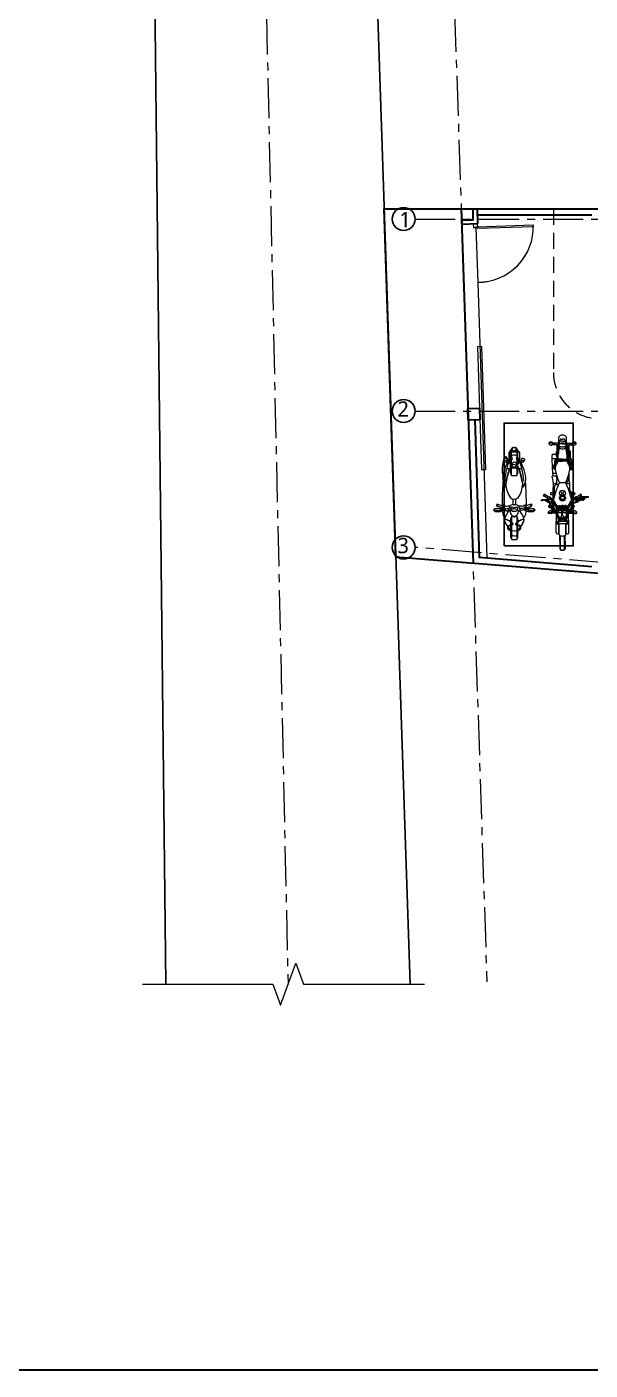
# Model space of a CAD drawing. Header units: inches. Extents: x 17146 to 31738, y -8920 to -2452.
# Drawn here: x 20609 to 21049, y -7335 to -6285 of the extents above; entities that cross this region are included whole.
import ezdxf

# ---------------------------------------------------------------- set-up
doc = ezdxf.new("R2010")
doc.units = ezdxf.units.IN
doc.header["$LTSCALE"] = 25
doc.header["$MEASUREMENT"] = 0
doc.linetypes.add('CENTER', pattern=[2, 1.25, -0.25, 0.25, -0.25])
doc.linetypes.add('DASHED', pattern=[0.75, 0.5, -0.25])
doc.layers.get('Defpoints').update_dxf_attribs({"color": 251})
for name, color, linetype, lineweight in [('Center line', 252, 'CENTER', 20), ('Column', 130, 'Continuous', 35), ('Door-window', 40, 'Continuous', 15), ('Furniture', 125, 'Continuous', 20), ('Hatch', 253, 'Continuous', 13), ('sill', 30, 'Continuous', 20), ('Wall-Section', 6, 'Continuous', 35)]:
    doc.layers.add(name, color=color, linetype=linetype, lineweight=lineweight)
doc.layers.add('Text-external', color=7, linetype='Continuous')
doc.styles.add('caption 1in-8ft', font='trebuc.ttf', dxfattribs={"height": 12})

# ---------------------------------------------------------------- blocks, each defined once
blk = doc.blocks.new('scoty')
at = {"color": 0}
for p, q in [((25, 10.3), (26.2, 14)), ((27.6, 13.7), (26.3, 9.6)), ((2, 3.3), (0, 2.4)), ((0, 2.4), (3.6, 2.4)), ((0, 2.4), (0, 0)), ((0, 0), (0, -1.5)), ((4.9, 3.3), (2, 3.3)), ((3.9, 2.4), (18.3, 2.4)), ((16.3, 3.3), (5.6, 3.3)), ((8.7, 5.6), (10.1, 5.6)), ((18.3, 2.4), (16.3, 3.3)), ((18.3, 2.4), (18.3, -1.5)), ((24.5, 4.5), (21.8, 5.1)), ((22.1, 5), (22.5, 7.9)), ((22.5, 7.9), (24.1, 7.9)), ((24.5, 9.9), (23.6, 9.9)), ((52.1, 3.6), (50.1, 2.7)), ((50.1, 2.7), (69.7, 2.7)), ((50.1, 2.7), (50.1, 0)), ((50.1, 0), (50.1, -1.5)), ((67.7, 3.6), (52.1, 3.6)), ((55.9, -2.3), (55.9, 3.1)), ((68.1, 4.6), (62.4, 4.6)), ((69.7, 2.7), (67.7, 3.6)), ((68.5, 4.2), (68.5, -3.4)), ((68.5, 4), (71.8, 1.9)), ((69.7, 2.7), (69.7, -1.5)), ((0, -1.5), (2, -2.3)), ((3.5, -1.5), (0, -1.5)), ((2, -2.3), (4.7, -2.3)), ((18.3, -1.5), (3.8, -1.5)), ((5.1, -2.3), (16.3, -2.3)), ((8.7, -4.6), (10.1, -4.6)), ((16.3, -2.3), (18.3, -1.5)), ((24.5, -3.6), (21.8, -4.1)), ((24.4, -8.9), (23.6, -8.9)), ((25, -9.3), (26.2, -13)), ((27.6, -12.7), (26.4, -8.8)), ((50.1, -1.5), (52.1, -2.3)), ((69.7, -1.5), (50.1, -1.5)), ((52.1, -2.3), (67.7, -2.3)), ((68.1, -3.6), (62.4, -3.6)), ((67.7, -2.3), (69.7, -1.5)), ((68.5, -3), (71.8, -0.9))]:
    blk.add_line(p, q, dxfattribs=at)
for centre, radius in [((23.5, 6.3), 1.15), ((24.6, 2.1), 1.1), ((24.6, -1), 1.1), ((24.6, -1), 1.04), ((24.6, 2.1), 0.924), ((57.7, 0.7), 1.27)]:
    blk.add_circle(centre, radius, dxfattribs=at)
for centre, radius, start, end in [((31.2, 13.5), 9.41, 171.249, 216.047), ((24, 14.7), 2.07, 107.8335, 175.6324), ((29.5, 14), 7.03, 158.8651, 211.3589), ((22.9, 11.2), 1.1, 262.7263, 354.5091), ((30.8, 14.2), 7.86, 160.9801, 201.4553), ((17.9, 13.1), 6.55, 345.0707, 33.577), ((23.8, 11.5), 0.399, 201.4553, 345.0707), ((25.6, 9.8), 1.14, 111.1989, 34.221), ((24.4, 9.4), 2.5, 305.3616, 27.4554), ((26.9, 13.6), 0.722, 3.4263, 155.4523), ((26.9, 14), 0.714, 180.3627, 338.5159), ((6.8, 0.4), 3.84, 138.1825, 213.8089), ((6.9, -3), 6.62, 82.37, 116.5546), ((13.1, -0.1), 6.37, 115.4282, 174.7569), ((13.1, 1), 6.37, 185.2431, 244.5718), ((7.1, 0.5), 0.399, 174.7569, 185.2431), ((8.7, 4.6), 0.988, 86.6493, 230.6142), ((16.6, -0.7), 8.91, 97.1186, 134.326), ((-64.2, -22.8), 79.7, 17.8076, 20.8767), ((11, 5.6), 0.399, 132.1034, 200.7141), ((-63.9, -22.8), 79.7, 18.0585, 20.7141), ((16.7, -0.7), 8.91, 96.9885, 132.1034), ((12.1, 1.8), 0.399, 197.8076, 312.5518), ((12.2, 2.1), 0.399, 198.0585, 314.4854), ((3.7, 10.9), 12.8, 312.5518, 345.211), ((3.5, 10.9), 12.8, 314.4854, 346.5575), ((12.8, -5.2), 13.7, 55.7911, 78.5291), ((15.7, 7.7), 0.399, 345.211, 96.9885), ((18.2, 8), 0.678, 121.7968, 225.6597), ((24.5, -5.3), 15.4, 97.6118, 115.8072), ((22.2, -0.8), 4.58, 87.4836, 162.6714), ((18.2, 0.5), 0.399, 162.6714, 197.3286), ((22.2, 1.7), 4.58, 197.3286, 272.5164), ((19.3, 3.1), 3.2, 13.7539, 70.0431), ((25.7, 0.5), 3.58, 140.1157, 218.081), ((22.4, 3.2), 0.666, 326.8206, 89.341), ((34.5, 11.9), 11.1, 187.9774, 200.987), ((24.6, 4.9), 0.399, 258.8259, 268.1063), ((24.5, 1.9), 2.6, 24.5908, 88.1063), ((25.9, 10.4), 0.863, 183.9533, 299.7039), ((17.6, 5), 8.53, 352.91, 15.5805), ((26, -258.7), 268.7, 85.9032, 89.832), ((16.8, 0.5), 10.4, 345.9193, 14.0669), ((30, 40.3), 38.9, 265.7656, 272.6747), ((37.3, 0.5), 5.56, 146.6869, 213.5011), ((44.4, -14.2), 21.3, 91.5863, 123.5656), ((48, -3.2), 12.7, 88.4912, 123.5263), ((43.1, 16), 8.8, 256.3855, 274.7303), ((26.2, -91.8), 100.6, 73.6347, 79.9361), ((5.7, -176.8), 187.8, 74.9564, 78.2885), ((45.3, -25.3), 33.2, 71.8914, 89.3263), ((44.5, -22.9), 32.7, 53.9224, 83.2556), ((54.7, -16), 25.9, 71.3807, 101.6721), ((53.8, 2.4), 2.3, 20.9413, 74.0714), ((58.4, 5.4), 2.82, 161.3065, 225.0385), ((50.3, -21.9), 28.7, 57.6407, 79.2365), ((63.3, 14), 12.6, 236.8388, 253.4741), ((63.5, 7.5), 5.33, 218.7688, 275.8684), ((59, -3.5), 7.62, 47.7607, 86.8764), ((58.9, 0.5), 1.64, 299.8517, 61.5602), ((62.5, 5.9), 2.17, 154.1888, 186.0796), ((62.8, 6.4), 2.36, 99.471, 168.2711), ((61.5, 5.6), 0.767, 121.5068, 188.4594), ((61.2, 9.8), 4.57, 268.435, 287.2716), ((62.1, 7.3), 1.5, 228.7623, 287.0482), ((64.2, 7.3), 2.26, 149.7731, 213.3298), ((62.6, 8.3), 0.399, 53.1193, 149.7731), ((62.6, 6.3), 0.399, 213.3298, 309.9836), ((62.5, 8.3), 0.399, 57.1244, 99.471), ((62.4, 6.6), 1.18, 276.882, 350.1804), ((61.8, 7.3), 1.65, 309.9836, 57.1244), ((61.7, 7.2), 1.88, 336.5511, 49.8905), ((63.8, 8.1), 0.618, 243.2149, 333.2149), ((64, 7.9), 1.56, 250.1626, 312.6324), ((66, 8.1), 1.65, 188.5868, 234.984), ((61.1, 0.6), 4.9, 335.6159, 21.8623), ((68.1, 4.2), 0.399, 359.78, 90), ((79, 59.9), 58.5, 259.643, 262.8628), ((71.7, 1.5), 0.399, 342.0292, 82.8628), ((74.6, 0.6), 2.69, 162.0292, 195.4995), ((4, -1.5), 0.399, 213.8089, 241.7204), ((6.9, 4), 6.62, 241.7204, 277.63), ((8.7, -3.6), 0.988, 129.3858, 273.3507), ((-64.2, 23.7), 79.7, 339.1233, 342.1924), ((16.6, 1.7), 8.91, 225.674, 262.8814), ((-63.9, 23.7), 79.7, 339.2859, 341.9415), ((11, -4.6), 0.399, 159.2859, 227.8966), ((16.7, 1.7), 8.91, 227.8966, 263.0115), ((12.1, -0.8), 0.399, 47.4482, 162.1924), ((12.2, -1.1), 0.399, 45.5146, 161.9415), ((3.7, -9.9), 12.8, 14.789, 47.4482), ((3.5, -10), 12.8, 12.9439, 45.5146), ((12.8, 6.2), 13.7, 281.4709, 304.2089), ((15.7, -6.7), 0.399, 263.0115, 14.789), ((18.2, -7), 0.678, 122.1668, 238.2032), ((24.5, 6.2), 15.4, 244.1928, 262.3882), ((19.3, -2.1), 3.2, 289.9569, 346.2461), ((31.2, -12.5), 9.41, 144.5482, 188.751), ((22.4, -2.2), 0.666, 270.659, 41.2633), ((29.5, -13.1), 7.03, 148.6411, 201.1349), ((22.7, -10.5), 1.31, 13.8012, 88.4843), ((23.2, -1.5), 0.399, 218.081, 221.2633), ((30.8, -13.3), 7.86, 158.5447, 199.0199), ((34.1, -3.9), 11, 179.6103, 196.4293), ((17.9, -12.1), 6.55, 326.423, 14.9293), ((23.8, -10.5), 0.399, 14.9293, 158.5447), ((23.8, -7.2), 0.308, 25.8851, 151.8234), ((34.5, -10.9), 11.1, 159.4494, 172.0226), ((34.1, -3.7), 11, 201.2933, 209.2826), ((31.1, -4.9), 6.63, 168.536, 206.1876), ((24.6, -3.9), 0.399, 91.8937, 101.1741), ((25.6, -8.8), 1.15, 325.93, 248.3295), ((24.5, -1), 2.6, 271.8937, 335.4092), ((25.9, -9.4), 0.86, 77.788, 175.493), ((17.6, -4.1), 8.53, 346.2044, 7.09), ((26.3, -6.2), 0.399, 166.2044, 230.5283), ((24.4, -8.4), 2.52, 332.849, 48.8486), ((26, -8.9), 0.399, 16.6095, 77.8213), ((26, 259.7), 268.7, 270.168, 274.0968), ((30, -39.3), 38.9, 87.3269, 94.2348), ((44.4, 15.2), 21.3, 236.4344, 268.4137), ((43.1, -15), 8.8, 85.2697, 103.6145), ((48, 4.1), 12.7, 236.4737, 271.5088), ((5.7, 177.8), 187.8, 281.7115, 285.0436), ((26.2, 92.8), 100.6, 280.0639, 286.3653), ((45.3, 26.3), 33.2, 270.6737, 288.1086), ((44.5, 23.9), 32.7, 276.7444, 306.0776), ((53.8, -1.4), 2.3, 285.9286, 339.0587), ((58.4, -4.5), 2.82, 134.9615, 198.6935), ((50.3, 22.8), 28.7, 280.7635, 302.3593), ((63.3, -13), 12.6, 106.5259, 123.1612), ((63.5, -6.5), 5.33, 84.1316, 141.2312), ((59, 4.5), 7.62, 273.1236, 312.2393), ((62.5, -5), 2.17, 173.9204, 205.8112), ((62.8, -5.4), 2.36, 191.7289, 260.529), ((61.5, -4.6), 0.767, 171.5406, 238.4932), ((62.1, -6.4), 1.5, 72.9518, 131.2377), ((64.2, -6.3), 2.26, 146.6702, 210.2269), ((62.6, -7.3), 0.399, 210.2269, 306.8807), ((62.6, -5.3), 0.399, 50.0164, 146.6702), ((62.5, -7.3), 0.399, 260.529, 302.8756), ((61.8, -6.3), 1.65, 302.8756, 50.0164), ((68.1, -3.2), 0.399, 270, 0.22), ((78.5, -58.7), 58.5, 96.7282, 99.917), ((71.7, -0.3), 0.399, 276.7282, 15.4995), ((71.6, -0.5), 0.467, 296.4179, 14.1127), ((74.6, 0.4), 2.69, 196.1487, 197.9708), ((24, -13.8), 2.07, 184.3676, 252.1665), ((26.9, -13), 0.714, 21.4841, 179.6373), ((26.9, -12.7), 0.722, 204.5477, 356.5737)]:
    blk.add_arc(centre, radius, start, end, dxfattribs=at)
blk = doc.blocks.new('bike')
at = {"color": 0}
for p, q in [((29, 7.4), (29, 10.5)), ((29.2, 7.4), (29.2, 10.6)), ((29.3, 10.6), (29.5, 10.6)), ((38, 11.3), (39.9, 9.7)), ((39, 11.2), (40.4, 11.2)), ((39.4, 10.1), (39.7, 10.6)), ((40.6, 11.3), (42.4, 14.1)), ((40.6, 11.3), (41.7, 10.6)), ((41.7, 13.7), (42.1, 13.7)), ((41.7, 10.6), (43.6, 13.3)), ((43, 14.2), (43.5, 13.9)), ((0, 1), (7.5, 1)), ((6.8, 1.5), (11.4, 1.5)), ((7.5, 1), (11.2, 1)), ((12.3, 2), (20.6, 2)), ((13.5, 4.3), (21.1, 4.3)), ((13.6, 2.3), (20.6, 2.3)), ((13.7, 2.3), (13.7, 2)), ((14.7, 2.3), (14.7, 2)), ((20.6, -4.3), (20.6, 2.6)), ((20.8, 2.8), (22.6, 2.8)), ((20.8, 2.3), (20.8, -4)), ((22.3, 2.5), (21, 2.5)), ((21.4, 4.4), (22.4, 4.4)), ((22.5, 2.4), (22.6, -4)), ((22.5, 0.6), (22.7, 0.8)), ((22.5, 0.6), (23.8, 0.5)), ((22.6, 4), (28.9, 4)), ((22.8, 0.8), (22.8, 2.6)), ((22.8, 2.4), (24.3, 2.4)), ((23, 2.2), (22.8, 2.2)), ((22.8, 2), (24.2, 2)), ((22.8, 0.9), (23.8, 0.8)), ((24.3, -0.6), (24.3, 2.4)), ((25.4, -0.6), (25.4, 2.3)), ((27.7, 3), (30.2, 3.1)), ((28.6, 8), (28.6, 9.9)), ((29.1, 4.3), (29.1, 7.4)), ((29.1, 6), (29.9, 6)), ((29.7, 6), (29.7, 7.4)), ((29.7, 4), (31.3, 4)), ((30.3, 6), (30.5, 6)), ((30.5, 6.9), (30.5, 8.2)), ((30.5, 6.4), (30.5, 5.5)), ((30.7, 2.4), (31.2, 2.4)), ((30.8, 8.9), (30.8, 9.2)), ((31.8, 2.4), (32, 2.4)), ((33.3, 9.6), (33.3, 8.6)), ((33.3, 8.3), (33.3, 8.2)), ((33.4, 2), (33.4, 2.4)), ((33.4, -0.6), (33.4, 1.2)), ((34, 10.2), (34.7, 10.2)), ((34.3, 2), (34.3, 2.3)), ((34.3, -0.6), (34.3, 1.2)), ((34.9, 8.1), (34.9, 10)), ((37, 8.5), (38.4, 7.4)), ((37.1, 8.6), (38.3, 10.4)), ((37.1, 8.7), (38.6, 7.6)), ((38.6, 10.4), (39.9, 9.4)), ((39.4, 7.2), (39.6, 7.5)), ((42.8, 1.2), (46.1, -2.3)), ((42.8, -2.4), (46.1, 1.1)), ((51, 3.9), (55, 3.9)), ((51.3, 2.5), (51.3, 3.9)), ((52.2, 3.9), (52.2, 4.5)), ((55.4, 3.5), (55.4, 3)), ((58.4, 7.1), (58.5, 7)), ((64, 6.3), (66.3, 6.3)), ((68.3, 3.7), (82.2, 3.6)), ((69.6, 1.8), (69.6, -0.6)), ((70.1, -0.6), (70.1, 2.9)), ((70.5, 3.3), (70.7, 3.3)), ((70.7, 4.6), (70.9, 4.6)), ((70.7, 4.1), (71, 4.2)), ((71, 4.3), (71, 4.5)), ((71.2, -0.6), (71.2, 2.9)), ((71.6, 7.8), (71.8, 3.7)), ((73.1, 3.7), (73.4, 4)), ((73.4, 4), (76.9, 4)), ((75.1, 7.1), (75.2, 4)), ((76.9, 4), (77.5, 3.6)), ((80.6, 2.8), (80.8, 2.2)), ((80.7, 3.6), (81.4, 2.2)), ((81.4, 3.6), (82, 2.2)), ((81.7, 2.8), (83.5, 2.8)), ((82.4, 3.8), (82.4, 7.5)), ((82.4, 5.5), (83.7, 5.5)), ((83.1, -0.6), (83.1, 1.8)), ((83.2, 7.1), (83.2, 5.5)), ((83.6, -0.6), (83.6, 0.2)), ((83.7, 3), (83.7, 7)), ((83.8, 7.1), (83.8, 10)), ((85.2, -0.6), (85.2, 1.6)), ((86.8, 0.7), (86.8, -0.6)), ((0, -2.2), (7.5, -2.2)), ((0, -2.2), (0, -2.2)), ((6.8, -2.7), (11.4, -2.7)), ((7.5, -2.2), (11.2, -2.2)), ((12.3, -3.2), (20.6, -3.2)), ((13.5, -5.5), (21.1, -5.5)), ((13.6, -3.5), (20.6, -3.5)), ((13.7, -3.5), (13.7, -3.2)), ((14.7, -3.5), (14.7, -3.2)), ((22.6, -4.5), (20.8, -4.5)), ((20.9, -4.2), (22.4, -4.2)), ((21.4, -5.6), (22.4, -5.6)), ((22.5, -1.9), (23.8, -2)), ((22.5, -2), (22.7, -2.1)), ((22.6, -5.2), (28.9, -5.2)), ((22.8, -2.2), (23.9, -2.2)), ((22.8, -4.3), (22.8, -2.2)), ((22.8, -3.2), (24.2, -3.2)), ((22.8, -3.6), (24.3, -3.6)), ((24.3, -3.7), (24.3, -0.6)), ((25.4, -0.6), (25.4, -3.6)), ((27.6, 0), (30.2, -0.3)), ((27.6, -3.7), (30.2, -4)), ((27.7, -0.7), (30.2, -0.6)), ((28.6, -9.2), (28.6, -11.1)), ((29, -8.6), (29, -11.7)), ((29.1, -5.5), (29.1, -8.6)), ((29.1, -7.2), (30, -7.2)), ((29.2, -8.6), (29.2, -11.8)), ((29.7, -5.2), (31.3, -5.2)), ((29.7, -7.2), (29.7, -8.7)), ((30, -7.2), (30.5, -7.2)), ((30.5, -8.2), (30.5, -6.8)), ((30.5, -8.1), (30.5, -9.4)), ((30.8, -10.1), (30.8, -10.4)), ((31.8, -3.6), (32, -3.6)), ((33.4, -0.6), (33.4, -2.4)), ((33.4, -3.2), (33.4, -3.6)), ((34.3, -0.6), (34.3, -2.4)), ((34.3, -3.2), (34.3, -3.5)), ((37, -9.8), (38.4, -8.6)), ((37.1, -9.9), (38.6, -8.8)), ((37.1, -9.8), (38.3, -11.6)), ((39.4, -8.4), (39.6, -8.7)), ((40, -10.2), (40, -17)), ((40, -10.4), (40.5, -10.4)), ((40.2, -10), (40.3, -10)), ((40.5, -17), (40.5, -10.2)), ((40.8, -7.4), (40.8, -8.7)), ((40.8, -7.9), (44.6, -7.9)), ((45, -8), (45, -7.7)), ((47.2, -6.2), (53.1, -6.2)), ((52, -6.2), (52.1, -6)), ((52.1, -3.4), (52.1, -5.8)), ((52.1, -3.7), (53.4, -3.7)), ((52.1, -4.1), (53.3, -4.1)), ((53.6, -6), (53.7, -5.9)), ((53.9, -5.8), (60.1, -5.8)), ((66.5, -5.8), (81.3, -5.8)), ((67.9, -5.2), (81.6, -5.2)), ((68.3, -4.9), (82.2, -4.8)), ((69.6, -3), (69.6, -0.6)), ((69.9, -6.1), (71.1, -6.1)), ((70.1, -0.6), (70.1, -4.1)), ((70.2, -7.9), (70.7, -7.9)), ((70.3, -6.6), (70.7, -6.6)), ((70.3, -7.4), (70.3, -6.9)), ((70.5, -4.5), (70.7, -4.5)), ((70.9, -7.7), (70.9, -6.8)), ((71.2, -0.6), (71.2, -4.1)), ((72.8, -6.8), (77.2, -6.8)), ((72.9, -6.3), (77.2, -6.3)), ((77.4, -6.6), (77.4, -6.5)), ((80.6, -4), (80.8, -3.4)), ((80.7, -4.8), (81.4, -3.5)), ((81.4, -4.8), (82, -3.4)), ((81.5, -5.6), (81.6, -4.8)), ((81.7, -4), (83.5, -4)), ((82.4, -5), (82.4, -8.7)), ((82.4, -6.7), (83.7, -6.7)), ((83.1, -0.6), (83.1, -3)), ((83.2, -8.3), (83.2, -6.7)), ((83.6, -0.6), (83.6, -1.4)), ((83.7, -4.2), (83.7, -8.3)), ((83.8, -8.3), (83.8, -11.2)), ((85.2, -0.6), (85.2, -2.8)), ((86.8, -1.9), (86.8, -0.6)), ((29.3, -11.8), (29.5, -11.8)), ((37.3, -11), (37.3, -11)), ((38, -12.5), (40.1, -10.8)), ((38.6, -11.6), (39.9, -10.6)), ((39, -12.4), (40, -12.4)), ((39, -12.7), (40, -12.7)), ((39, -13), (40, -13)), ((39.4, -11.3), (40, -12.1)), ((40, -10.6), (40.5, -10.6)), ((40, -11), (40.5, -11)), ((40.5, -12.4), (42.4, -15.3)), ((40.6, -12.5), (41.7, -11.8)), ((41.6, -15), (41.6, -20.9)), ((41.7, -11.8), (43.6, -14.5)), ((41.7, -14.9), (42.1, -14.9)), ((41.7, -20.9), (42.1, -20.9)), ((42.1, -15), (42.1, -20.9)), ((43, -15.5), (43.5, -15.1))]:
    blk.add_line(p, q, dxfattribs=at)
for points in [[(6.8, 1.5), (1.1, 1.5), (0, 1), (0, -1.2)], [(6.8, -2.7), (1.1, -2.7), (0, -2.2), (0, 0)], [(0, -2.2), (0, -2.2)], [(0, -2.2), (0, -2.2)], [(0, -2.2), (0, -2.2)], [(0, -2.2), (0, -2.2)], [(0, -2.2), (0, -2.2)]]:
    blk.add_lwpolyline(points, dxfattribs=at)
for points in [[(23, 4.3, 0.162998), (22.8, 4.4, 0.174499), (22.6, 4.3, 0.112534), (22.4, 4.1, 0.071593), (22.3, 3.7, 0.056368), (22.2, 3.2, 0.056229), (22.3, 2.8, 0.071069)], [(42.3, -0.6, 0.074545), (42.2, 0.1, 0.085152), (41.9, 0.7, 0.106245), (41.5, 1.1, 0.128192), (41, 1.2, 0.128192), (40.5, 1.1, 0.106245), (40, 0.7, 0.085152), (39.7, 0.1, 0.074545), (39.6, -0.6, 0.074545)], [(42.1, -0.6, 0.070978), (42, 0, 0.082547), (41.8, 0.5, 0.106804), (41.4, 0.9, 0.13387), (41, 1, 0.13387), (40.6, 0.9, 0.106804), (40.2, 0.5, 0.082547), (39.9, 0, 0.070978), (39.8, -0.6, 0.070978)], [(65.5, 4.9, 0.056144), (65.3, 5.3, 0.085082), (65.2, 5.5, 0.153535), (65, 5.6, 0.197677), (64.8, 5.6, 0.1268), (64.7, 5.4, 0.072333), (64.6, 5.1, 0.051836)], [(22.2, -4.5, 0.04633), (22.3, -4.8, 0.054735), (22.3, -5.2, 0.075752), (22.5, -5.4, 0.115645), (22.6, -5.6, 0.152555), (22.8, -5.6, 0.131265), (23, -5.5, 0.08683)], [(39.6, -0.6, 0.074545), (39.7, -1.3, 0.085152), (40, -1.9, 0.106245), (40.5, -2.3, 0.128192), (41, -2.4, 0.128192), (41.5, -2.3, 0.106245), (41.9, -1.9, 0.085152), (42.2, -1.3, 0.074545), (42.3, -0.6, 0.074545)], [(39.8, -0.6, 0.070978), (39.9, -1.2, 0.082547), (40.2, -1.7, 0.106804), (40.6, -2.1, 0.13387), (41, -2.2, 0.13387), (41.4, -2.1, 0.106804), (41.8, -1.7, 0.082547), (42, -1.2, 0.070978), (42.1, -0.6, 0.070978)]]:
    blk.add_lwpolyline(points, format="xyb", dxfattribs=at)
for points in [[(30.2, 3.1, 0.18436), (29.9, 3, 0.102224), (29.6, 2.6, 0.061167), (29.5, 2.1, 0.04746), (29.4, 1.4, 0.04746), (29.5, 0.7, 0.061167), (29.6, 0.2, 0.102224), (29.9, -0.2, 0.18436), (30.2, -0.3, 0.18436), (30.5, -0.2, 0.102224), (30.8, 0.2, 0.061167), (30.9, 0.7, 0.04746), (31, 1.4, 0.04746), (30.9, 2.1, 0.061167), (30.8, 2.6, 0.102224), (30.5, 3, 0.18436)], [(30.2, 2.9, 0.18436), (30, 2.8, 0.102224), (29.7, 2.5, 0.061167), (29.5, 2, 0.04746), (29.5, 1.4, 0.04746), (29.5, 0.8, 0.061167), (29.7, 0.3, 0.102224), (30, -0.1, 0.18436), (30.2, -0.2, 0.18436), (30.4, -0.1, 0.102224), (30.7, 0.3, 0.061167), (30.9, 0.8, 0.04746), (30.9, 1.4, 0.04746), (30.9, 2, 0.061167), (30.7, 2.5, 0.102224), (30.4, 2.8, 0.18436)], [(32.7, 3.8, 0.137096), (32.6, 3.8, 0.107007), (32.4, 3.7, 0.081077), (32.3, 3.6, 0.06906), (32.3, 3.4, 0.06906), (32.3, 3.2, 0.081077), (32.3, 3, 0.107007), (32.4, 2.9, 0.137096), (32.5, 2.8, 0.137096), (32.7, 2.8, 0.107007), (32.8, 2.9, 0.081077), (32.9, 3.1, 0.06906), (33, 3.3, 0.06906), (33, 3.5, 0.081077), (32.9, 3.6, 0.107007), (32.8, 3.8, 0.137096)], [(32.4, 1.4), (32.4, 1.8, -0.414214), (32.6, 2), (34.7, 2, -0.414214), (34.9, 1.8), (34.9, 1.4, -0.414214), (34.7, 1.2), (32.6, 1.2, -0.414214)], [(30.2, -0.6, 0.18436), (29.9, -0.7, 0.102224), (29.6, -1.1, 0.061167), (29.5, -1.6, 0.04746), (29.4, -2.3, 0.04746), (29.5, -3, 0.061167), (29.6, -3.5, 0.102224), (29.9, -3.9, 0.18436), (30.2, -4, 0.18436), (30.5, -3.9, 0.102224), (30.8, -3.5, 0.061167), (30.9, -3, 0.04746), (31, -2.3, 0.04746), (30.9, -1.6, 0.061167), (30.8, -1.1, 0.102224), (30.5, -0.7, 0.18436)], [(30.2, -0.8, 0.18436), (30, -0.9, 0.102224), (29.7, -1.3, 0.061167), (29.5, -1.7, 0.04746), (29.5, -2.4, 0.04746), (29.5, -3, 0.061167), (29.7, -3.4, 0.102224), (30, -3.8, 0.18436), (30.2, -3.9, 0.18436), (30.4, -3.8, 0.102224), (30.7, -3.4, 0.061167), (30.9, -3, 0.04746), (30.9, -2.4, 0.04746), (30.9, -1.7, 0.061167), (30.7, -1.3, 0.102224), (30.4, -0.9, 0.18436)], [(32.7, -5, 0.137096), (32.8, -5, 0.107007), (32.9, -4.8, 0.081077), (33, -4.7, 0.06906), (33, -4.5, 0.06906), (32.9, -4.3, 0.081077), (32.8, -4.1, 0.107007), (32.7, -4, 0.137096), (32.5, -4, 0.137096), (32.4, -4.1, 0.107007), (32.3, -4.2, 0.081077), (32.3, -4.4, 0.06906), (32.3, -4.6, 0.06906), (32.3, -4.8, 0.081077), (32.4, -4.9, 0.107007), (32.6, -5, 0.137096)], [(32.4, -2.6), (32.4, -3, 0.414214), (32.6, -3.2), (34.7, -3.2, 0.414214), (34.9, -3), (34.9, -2.6, 0.414214), (34.7, -2.4), (32.6, -2.4, 0.414214)], [(39.7, -8.3), (39.7, -8, -0.414214), (39.9, -7.9), (40.4, -7.9, -0.414214), (40.5, -8), (40.5, -8.3, -0.414214), (40.4, -8.4), (39.9, -8.4, -0.414214)], [(62.8, -7.2), (62.8, -7.2, -0.414214), (63.1, -7), (64.5, -7, -0.414214), (64.7, -7.2), (64.7, -7.2, -0.414214), (64.5, -7.4), (63.1, -7.4, -0.414214)], [(39.8, -17.2), (39.8, -17.8, 0.414214), (40, -18), (40.6, -18, 0.414214), (40.8, -17.8), (40.8, -17.2, 0.414214), (40.6, -17), (40, -17, 0.414214)]]:
    blk.add_lwpolyline(points, format="xyb", close=True, dxfattribs=at)
for points in [[(43.4, 5.9), (43.4, 8.6), (45.2, 8.6), (45.2, 5.9)], [(43.4, -10), (43.4, -7.9), (45.2, -7.9), (45.2, -10)], [(44.2, -7.9), (44.2, -6.5), (45, -6.5), (45, -7.9)]]:
    blk.add_lwpolyline(points, close=True, dxfattribs=at)
for centre, radius in [((39, 15.4), 0.438), ((44.4, -0.6), 2.39), ((39.3, -16.3), 0.438)]:
    blk.add_circle(centre, radius, dxfattribs=at)
for centre, radius, start, end in [((30.4, 8.1), 2.79, 116.5157, 122.478), ((29.3, 10.2), 0.415, 90, 116.5157), ((29.5, 10.2), 0.415, 60.4512, 90), ((27.6, 6.9), 4.17, 50.303, 60.4512), ((41.2, 9.5), 3.87, 153.8354, 174.1311), ((37.9, 11.1), 0.207, 50.7024, 153.8354), ((42.7, 8.9), 5.42, 140.8329, 154.5058), ((41.9, 11.2), 4.14, 178.4412, 196.5102), ((36.4, 14.1), 2.7, 320.8329, 356.981), ((37.4, 14), 1.7, 356.11, 34.5149), ((27, 11.7), 11.9, 354.2669, 359.4898), ((33.4, 14.2), 6.1, 335.521, 9.8102), ((39.9, 10.5), 0.194, 36.0442, 142.8763), ((47, 15.6), 8.58, 216.0442, 229.5793), ((38.8, 10.4), 2.92, 301.784, 4.5483), ((40.4, 11.4), 0.194, 270, 327.4396), ((41.7, 13.8), 0.0415, 180, 270), ((42.1, 13.8), 0.0415, 270, 0), ((42.8, 13.9), 0.415, 58.5909, 147.4396), ((42, 12.4), 1.7, 27.2359, 77.1495), ((43.3, 13.6), 0.415, 325.2222, 58.5909), ((23.8, -0.9), 12.7, 171.0166, 178.6471), ((12.3, 0.9), 1.04, 90, 171.0166), ((14.1, 3.4), 1.25, 141.0714, 228.4269), ((13.5, 3.9), 0.415, 90, 141.0714), ((13.6, 2.7), 0.415, 228.4269, 270), ((21.9, 3.2), 1.35, 129.1267, 201.768), ((20.8, 2.6), 0.194, 91.2454, 179.6351), ((21, 2.3), 0.194, 91.5482, 179.618), ((21.4, 4), 0.415, 90, 129.1267), ((23.5, 3.3), 1.74, 139.9272, 195.4008), ((24, 3.4), 1.64, 162.4663, 198.6092), ((22.3, 2.3), 0.194, 0.7742, 91.5482), ((22.4, -10.1), 14.5, 88.4425, 89.8271), ((22.6, 3.8), 0.207, 90, 162.4663), ((22.6, 2.6), 0.194, 0, 91.2454), ((22.8, 0.7), 0.194, 87.5104, 149.0362), ((22.7, 4), 0.507, 2.8664, 39.6164), ((22.9, 2.6), 0.382, 283.8649, 337.6772), ((33.9, -1.4), 10.3, 157.7855, 175.5512), ((34.1, -1.4), 10.3, 161.139, 175.5512), ((24.7, 2.3), 0.415, 98.3928, 157.7855), ((24.8, 1.7), 1.05, 78.207, 98.3928), ((25, 2.3), 0.415, 0, 78.207), ((24.9, -1.4), 3.96, 70.9427, 83.2667), ((27.4, 2.9), 1.74, 140.3451, 189.8858), ((27.4, 1.5), 1.52, 81.9071, 275.5234), ((29.4, 2.7), 2.87, 154.0504, 182.4153), ((29.2, 2.9), 1.8, 144.5037, 178.5752), ((36.7, -2.7), 10.3, 94.4969, 146.3702), ((29.2, 9.9), 0.622, 122.478, 180), ((29.2, 8), 0.622, 180, 236.6758), ((29.3, 8.2), 0.83, 239.4499, 303.9196), ((29.7, 8.7), 1.45, 236.6758, 239.4499), ((37, -3.4), 10.4, 95.7787, 141.7622), ((33.9, 3.8), 4.59, 120.9152, 170.6258), ((28, 10.2), 3.2, 303.9196, 319.8337), ((34.2, 3.6), 4.59, 120.9152, 162.8364), ((31.6, 3.2), 1.87, 153.363, 182.1982), ((29.5, 9.2), 1.24, 0, 50.303), ((29.5, 8.9), 1.24, 319.8337, 0), ((40.4, -8.1), 14.2, 113.6956, 133.005), ((40.3, -7.9), 14.2, 114.8801, 132.0607), ((32, 3.5), 0.877, 87.6878, 168.8293), ((35.7, 3.3), 4.51, 174.9607, 183.2797), ((35.7, 3.3), 4.51, 186.3272, 199.1308), ((19.5, -0.7), 12.2, 0.4743, 11.9881), ((40.6, -7.9), 18.1, 98.2689, 120.2448), ((32.7, 3.5), 0.987, 112.3341, 169.2834), ((36.2, 3.3), 4.51, 174.9607, 177.8282), ((36.2, 3.3), 4.51, 181.0009, 199.1308), ((40.9, -8.1), 18.1, 99.8092, 120.2448), ((32.4, 3.5), 1.2, 237.6522, 307.5564), ((20.1, -0.7), 12.2, 0.4743, 11.9881), ((32.3, 2.9), 1.55, 67.1567, 100.0783), ((33.6, 3.6), 2.86, 237.8956, 265.8204), ((20.2, -0.7), 12.2, 0.4743, 8.7537), ((32.8, 3.1), 0.622, 307.5564, 351.4647), ((32.3, 2.9), 1.55, 55.1657, 58.4949), ((33, 3.8), 0.415, 5.5725, 55.1657), ((34, 9.6), 0.622, 90, 180), ((33.6, 8.2), 0.207, 180, 257.0419), ((36.5, 2.4), 3.17, 117.0473, 179.6062), ((29.8, 3.5), 3.58, 351.4647, 5.5725), ((34.7, 13.3), 5.4, 257.0419, 270.108), ((48.3, 11.3), 14.4, 193.685, 195.7923), ((35.4, 2.6), 2.7, 102.6448, 114.8801), ((37.7, 2.1), 3.34, 152.2647, 175.3911), ((37, 1.1), 2.43, 178.1353, 208.6436), ((42.6, 9.6), 8.27, 192.4698, 195.6556), ((48.3, 11.3), 14.4, 198.4449, 204.6334), ((41.8, 1.7), 7.23, 162.8434, 177.8981), ((34.7, 10), 0.207, 0, 90), ((34.7, 8.1), 0.207, 270.108, 0), ((41.4, 10), 7.01, 197.8118, 201.3124), ((36.8, 5.4), 2.19, 190.2344, 217.1371), ((35.8, 3), 1.24, 122.0873, 152.2647), ((33.5, 11.3), 6.29, 282.6448, 317.0359), ((42.6, 9.6), 8.27, 200.2574, 210.9013), ((33.6, 11.2), 6.29, 283.3715, 301.3249), ((37.2, 5.5), 2.19, 189.3206, 216.9338), ((35.7, 4.1), 1.24, 107.1265, 117.0473), ((36.1, 2.5), 1.86, 101.4778, 122.0873), ((41.4, 10), 7.01, 206.8349, 219.1999), ((33.3, 11.1), 7.23, 290.0845, 327.5257), ((35.9, 7.4), 0.207, 15.258, 94.4969), ((36, 7.2), 0.207, 275.7787, 5.1224), ((35.8, 9.9), 2.54, 276.8609, 298.2339), ((34.7, 7.1), 1.47, 5.1224, 15.258), ((36.2, -1.7), 8.84, 78.6059, 90.3415), ((43.9, 11), 8.78, 214.8443, 221.5826), ((37.7, 8.1), 0.83, 145.519, 220.1735), ((44.2, 11.2), 8.78, 214.9067, 221.5218), ((38.1, 8.4), 1.27, 220.1735, 272.0633), ((41.2, 9.5), 3.87, 177.6075, 186.9102), ((30.2, 15), 11.2, 314.6409, 330.4011), ((38.5, 10.3), 0.207, 52.2473, 145.519), ((41.3, -0.6), 2.54, 96.0397, 263.9603), ((44.8, -27.5), 34.5, 91.3139, 100.0407), ((39.1, 1.9), 4.57, 77.8302, 93.9159), ((41.2, -0.6), 2.3, 96.8553, 263.1447), ((38.4, 8), 1.41, 358.7033, 35.0034), ((38.9, 8), 0.83, 319.1855, 358.7033), ((38.8, 10.1), 2.7, 287.813, 304.5915), ((38.8, 7.9), 1.57, 39.0272, 51.9723), ((39.8, 9.6), 0.194, 330.4011, 50.7024), ((38.8, 7.9), 1.57, 358.6792, 35.0264), ((30.7, 5.1), 9.74, 9.2486, 15.3175), ((19.8, -71.1), 80.1, 66.226, 75.3033), ((37.5, 6.9), 3.79, 24.0671, 37.4396), ((41.1, 0.7), 1.04, 45.2016, 99.5831), ((41.1, 1.1), 0.83, 53.3568, 98.3291), ((43.4, -69), 75, 84.8293, 91.5713), ((39.7, -0.8), 3.19, 3.5313, 53.3568), ((39.6, -0.9), 3.19, 4.9264, 45.2016), ((44.1, 6.2), 0.83, 43.3243, 91.3139), ((39.7, 5.3), 4.84, 356.6367, 8.2567), ((107.5, 1469.2), 1463.8, 267.539, 267.8259), ((42.7, 4.9), 2.66, 24.8614, 43.3243), ((47.6, 5.9), 1.38, 359.0902, 32.2964), ((50.1, 4.9), 0.83, 2.4197, 84.8293), ((20.4, 3.7), 30.6, 358.1325, 2.4197), ((50.9, -1.1), 5.8, 76.3249, 89.1804), ((44.2, 5), 7.71, 357.1486, 11.3635), ((52.1, 9), 2.49, 267.8259, 278.424), ((51.6, 1.1), 1.24, 3.1379, 66.226), ((52.1, 3.7), 0.83, 16.782, 76.3249), ((-1998.6, 13855.5), 14000, 278.42402, 278.4472), ((24.4, -0.4), 28.4, 359.6438, 3.1379), ((51.7, 3.6), 1.16, 16.582, 16.782), ((55.4, 0.3), 2.49, 117.4623, 175.8623), ((76.4, -1.2), 23.5, 175.8623, 178.4466), ((65.6, -19.3), 24.5, 96.0441, 117.4623), ((55, 3.5), 0.415, 1.5482, 90.1731), ((57.7, 0.9), 3.31, 77.8259, 132.9545), ((58.1, 6.9), 0.415, 28.5514, 98.4472), ((63.4, 5.2), 5.29, 161.9884, 190.9532), ((58.7, 6.7), 0.415, 94.4358, 161.9884), ((83.2, -308.7), 316.7, 92.3656, 94.4358), ((34.1, 4.1), 26, 1.209, 6.9337), ((63.6, -3.3), 8.4, 55.7768, 94.0288), ((65.2, 4.9), 1.97, 142.4974, 174.0224), ((64, 5.9), 0.415, 90, 142.4974), ((66.9, 4.9), 2.58, 146.2979, 174.4306), ((67.7, 5.1), 2.85, 154.8594, 169.0097), ((67.8, 20.5), 15.2, 259.7205, 277.835), ((65.5, 5.3), 1.17, 18.3548, 54.9232), ((66.3, 5.9), 0.415, 41.095, 90), ((64.8, 4), 2.23, 11.0089, 38.6482), ((65.6, 5.2), 1.38, 5.4435, 41.095), ((65.3, 4), 2.23, 4.6068, 37.9011), ((65.8, 4), 2.23, 356.0108, 36.9065), ((66.3, 4), 2.23, 352.3592, 36.9849), ((66.4, 0.8), 3.48, 28.6986, 56.7887), ((66.8, 4), 2.23, 351.8913, 37.1496), ((66.9, 3.9), 2.61, 356.0657, 35.4453), ((70.8, -1.3), 4.65, 93.7127, 111.5258), ((65.9, 3.6), 3.93, 0.9619, 27.161), ((68.4, 1.8), 1.24, 0, 28.6986), ((69.9, 5.1), 0.415, 52.0446, 97.835), ((70.6, -21.8), 29.6, 81.9901, 90.8607), ((70.5, 2.9), 0.415, 90, 180), ((69.2, 4.2), 1.51, 339.8112, 52.0446), ((70.7, 2.9), 0.415, 0, 90), ((70.9, 4.5), 0.083, 4.3987, 94.6534), ((71, 4.2), 0.083, 273.2245, 4.3987), ((97.2, 542.4), 540.1, 267.2401, 268.2527), ((97.2, 542.3), 540.1, 267.2401, 267.631), ((74.6, 7.1), 0.415, 2.8271, 81.9901), ((74.8, -18.2), 20.9, 75.2679, 89.7715), ((93.6, -0.9), 14.3, 172.3535, 178.7337), ((80.9, 0.8), 1.45, 93.6051, 172.3535), ((81.6, 3), 1.1, 147.7086, 172.5752), ((81.1, 3.1), 0.622, 172.5752, 205.641), ((81.1, -3.5), 5.75, 71.5083, 93.6051), ((91.5, -1.2), 10.7, 161.5361, 177.0433), ((70.4, -442.2), 445, 87.7087, 88.5244), ((84.6, 8.3), 2.49, 153.4421, 188.6553), ((83, 8.1), 0.83, 188.6553, 237.2071), ((82.2, 3.8), 0.207, 269.3643, 0), ((83.1, 9.1), 0.83, 109.0176, 153.4421), ((83.7, 9.2), 2.13, 237.2071, 269.1988), ((83.8, 7), 3.02, 96.257, 109.0176), ((82.9, 1.8), 0.207, 0, 71.5083), ((83.9, 1.1), 0.622, 89.7388, 174.8595), ((84.4, 1.1), 1.09, 174.8595, 213.0564), ((83.6, 9.2), 0.83, 10.9617, 96.257), ((83.5, 3), 0.207, 270, 0), ((83, 0.2), 0.622, 0, 33.0564), ((83.7, 7.9), 0.83, 269.1988, 353.83), ((83.9, -5.5), 7.25, 70.2249, 89.5812), ((79.3, 8.3), 5.21, 353.83, 10.9617), ((86.2, 0.7), 0.622, 0, 76.3878), ((88.1, 1.3), 1.1, 46.8256, 87.7087), ((86.5, -0.5), 3.53, 358.243, 46.8256), ((23.8, -0.3), 12.7, 181.3529, 188.9834), ((12.3, -2.1), 1.04, 188.9834, 270), ((14.1, -4.6), 1.25, 131.5731, 218.9286), ((13.5, -5.1), 0.415, 218.9286, 270), ((13.6, -3.9), 0.415, 90, 131.5731), ((20.8, -4.3), 0.194, 179.6351, 270), ((21.9, -4.5), 1.35, 177.9696, 230.8733), ((20.9, -4), 0.194, 179.618, 270), ((21.4, -5.2), 0.415, 230.8733, 270), ((23.5, -4.5), 1.74, 179.4662, 220.0728), ((24, -4.6), 1.64, 176.3282, 197.5337), ((22.4, -4), 0.194, 270, 0.7742), ((22.6, -5), 0.207, 197.5337, 270), ((22.4, 8.9), 14.5, 270.1729, 271.5575), ((22.6, -4.3), 0.194, 270, 0), ((22.8, -2), 0.194, 220.6013, 267.7094), ((22.7, -5.2), 0.507, 320.3836, 357.1336), ((33.9, 0.1), 10.3, 184.4488, 202.2145), ((34.1, 0.1), 10.3, 184.4488, 198.861), ((24.7, -3.6), 0.415, 202.2145, 261.6072), ((24.8, -3), 1.05, 261.6072, 281.793), ((25, -3.6), 0.415, 281.793, 0), ((24.9, 0.2), 3.96, 276.7333, 294.8984), ((27.4, -4.1), 1.74, 170.1142, 219.6549), ((27.4, -2.2), 1.52, 81.9071, 275.5234), ((29.4, -3.9), 2.87, 177.5847, 205.9496), ((29.2, -4.2), 1.8, 167.1296, 215.4963), ((36.7, 1.5), 10.3, 210.661, 265.5031), ((29.2, -9.2), 0.622, 123.3242, 180), ((37, 2.2), 10.4, 216.7554, 264.2213), ((29.3, -9.4), 0.83, 56.0804, 120.5501), ((29.7, -9.9), 1.45, 120.5501, 123.3242), ((31.6, -4.4), 1.87, 168.5129, 206.637), ((28, -11.4), 3.2, 40.1663, 56.0804), ((29.5, -10.4), 1.24, 309.697, 0), ((29.5, -10.1), 1.24, 0, 40.1663), ((40.3, 6.7), 14.2, 227.3251, 245.1199), ((40.4, 6.9), 14.2, 226.995, 246.3044), ((35.7, -4.5), 4.51, 160.8692, 173.6728), ((35.7, -4.5), 4.51, 176.7203, 185.0393), ((32, -4.7), 0.877, 191.1707, 272.3122), ((19.5, -0.5), 12.2, 348.0119, 359.5257), ((36.2, -4.5), 4.51, 160.8692, 178.9991), ((36.2, -4.5), 4.51, 182.1718, 185.0393), ((32.7, -4.7), 0.987, 190.7166, 247.6659), ((32.4, -4.7), 1.2, 52.4436, 122.3478), ((20.1, -0.5), 12.2, 348.0119, 359.5257), ((33.6, -4.8), 2.86, 94.1796, 122.1044), ((32.3, -4.1), 1.55, 259.9217, 292.8433), ((20.2, -0.5), 12.2, 351.2463, 359.5257), ((32.8, -4.3), 0.622, 8.5353, 52.4436), ((33, -5), 0.415, 304.8343, 354.4275), ((32.3, -4.1), 1.55, 301.5051, 304.8343), ((36.5, -3.6), 3.17, 180.3938, 242.9527), ((29.8, -4.7), 3.58, 354.4275, 8.5353), ((39.4, -8.7), 5.54, 176.8662, 191.5327), ((34.2, -9.8), 0.207, 191.5327, 252.9735), ((33.6, -3), 4.86, 275.9386, 304.5183), ((34.3, -9.5), 0.521, 252.9735, 301.2477), ((37.7, -3.3), 3.34, 184.6089, 207.7353), ((35.4, -3.8), 2.7, 245.1199, 257.3552), ((37, -2.3), 2.43, 151.3564, 181.8647), ((41.8, -2.9), 7.23, 182.1019, 197.1566), ((34.5, -9.8), 0.207, 301.2477, 350.3235), ((35.8, -4.2), 1.24, 207.7353, 237.9127), ((36.8, -6.6), 2.19, 142.8629, 169.7656), ((27.2, -8.5), 7.55, 350.3235, 359.2011), ((33.8, -0.7), 1.25, 3.7037, 31.4497), ((33.8, -0.5), 1.25, 328.5503, 356.2963), ((33.5, -12.5), 6.29, 42.9641, 77.3552), ((37.2, -6.7), 2.19, 143.0662, 170.6794), ((33.6, -12.4), 6.29, 58.6751, 76.6285), ((36.1, -3.7), 1.86, 237.9127, 258.5222), ((35.7, -5.3), 1.24, 242.9527, 252.8735), ((32.8, -1.8), 6.73, 291.2356, 306.3114), ((33.3, -12.3), 7.23, 32.4743, 69.9155), ((35.9, -8.6), 0.207, 265.5031, 344.742), ((36, -8.4), 0.207, 354.8776, 84.2213), ((34.7, -8.3), 1.47, 344.742, 354.8776), ((35.8, -11.1), 2.54, 61.7661, 83.1391), ((36.2, 0.5), 8.84, 269.6585, 281.3941), ((43.9, -12.2), 8.78, 138.4174, 145.1557), ((37.7, -9.3), 0.83, 139.8265, 214.481), ((44.2, -12.4), 8.78, 138.4782, 145.0933), ((38.1, -9.6), 1.27, 87.9367, 139.8265), ((41.2, -10.7), 3.87, 173.0898, 184.0232), ((30.2, -16.3), 11.2, 29.246, 45.3591), ((39.1, -3.1), 4.57, 266.0841, 282.1698), ((38.4, -9.2), 1.41, 324.9966, 1.2967), ((38.9, -9.2), 0.83, 1.2967, 40.8145), ((38.8, -11.3), 2.7, 55.4085, 72.187), ((38.8, -9.1), 1.57, 308.0277, 320.9728), ((38.8, -9.1), 1.57, 324.9736, 1.3208), ((40.2, -10.2), 0.207, 90, 180), ((19.8, 69.9), 80.1, 284.6967, 293.774), ((30.7, -6.3), 9.74, 344.6825, 345.8981), ((38.8, -11.6), 2.92, 355.4517, 58.216), ((40.3, -10.2), 0.207, 0, 90), ((37.5, -8.1), 3.79, 322.5604, 335.9329), ((47, -16.8), 8.58, 130.4207, 138.7386), ((41.1, -1.9), 1.04, 260.4169, 314.7984), ((41.1, -2.3), 0.83, 261.6709, 306.6432), ((39.7, -0.4), 3.19, 306.6432, 356.4687), ((39.6, -0.3), 3.19, 314.7984, 355.0736), ((45.4, -7.7), 0.415, 104.9005, 180), ((44.5, -4.4), 3.04, 284.9005, 321.068), ((47.2, -6.6), 0.415, 90, 141.068), ((54.2, -11.8), 8.52, 132.3055, 138.2462), ((51.9, -2.5), 4.61, 213.3859, 232.4739), ((51.6, -2.3), 1.24, 293.774, 356.8621), ((51.7, -5.8), 0.415, 328.0274, 0), ((24.4, -0.8), 28.4, 356.8621, 0.3562), ((76.4, 0), 23.5, 181.5534, 184.1377), ((55.4, -1.5), 2.49, 184.1377, 242.5377), ((53.1, -5.3), 0.83, 270, 309.5387), ((54.8, -4.2), 1.48, 140.0232, 181.4996), ((53.9, -4.2), 0.622, 181.4996, 246.6427), ((59.8, 9.3), 15.3, 246.6427, 260.5223), ((53.9, -6.2), 0.415, 90, 129.5387), ((65.6, 18.1), 24.5, 242.5377, 263.9559), ((63.6, 2.1), 8.4, 265.9712, 304.2232), ((69, -7.1), 5.97, 172.1779, 178.584), ((69, -7.1), 5.97, 182.7243, 189.9832), ((63.8, -8.1), 0.622, 189.9832, 260.825), ((65, -0.5), 8.31, 260.825, 278.8122), ((65.5, -7.3), 1.64, 144.2076, 169.9356), ((65.5, -7.3), 1.64, 185.0351, 211.1608), ((64.5, -7.9), 0.415, 211.1608, 264.9489), ((64.5, -7.3), 0.992, 264.9489, 288.6948), ((63.8, -7.3), 1.46, 326.657, 46.5737), ((64.7, -7.9), 0.415, 288.6948, 326.657), ((66.4, -15.1), 6.95, 93.7618, 103.0406), ((54, 257.8), 264.1, 272.5486, 273.2315), ((64.7, -7.3), 1.67, 331.7508, 49.9014), ((66.6, -25.3), 17.2, 83.5447, 92.3456), ((66.2, -8.5), 0.207, 278.8122, 353.7644), ((65.4, -8.4), 1.03, 353.7644, 15.854), ((65.3, -7.2), 1.75, 329.8767, 44.2278), ((65.9, -7.3), 1.75, 331.3167, 48.0597), ((66.4, -7.4), 1.75, 333.1337, 53.4177), ((67, -7.5), 1.75, 333.4944, 59.7642), ((66.4, -2), 3.48, 303.2113, 331.3014), ((67.5, -7.5), 1.75, 327.9971, 63.0183), ((69.2, -7.3), 1.11, 232.9585, 358.1191), ((69.2, -6.9), 1.1, 2.0694, 105.566), ((70.8, 0.1), 4.65, 248.4742, 266.2873), ((68.4, -3), 1.24, 331.3014, 0), ((70.5, -4.1), 0.415, 180, 270), ((70.7, -4.1), 0.415, 270, 0), ((70.7, -6.8), 0.207, 0, 90), ((70.7, -7.7), 0.207, 270, 0), ((72.7, -7.1), 1.96, 136.8041, 165.0837), ((71.3, -3.9), 3.28, 263.4625, 302.081), ((97.2, -543.6), 540.1, 91.7473, 92.7599), ((97.2, -543.5), 540.1, 92.369, 92.7599), ((71.1, -8.3), 2.72, 44.2115, 65.8484), ((72.9, -6.5), 0.207, 302.081, 44.2115), ((74.8, 17), 20.9, 270.2285, 284.7321), ((77.2, -6.5), 0.207, 0, 90), ((77.2, -6.6), 0.207, 270, 0), ((93.6, -0.3), 14.3, 181.2663, 187.6465), ((80.9, -2), 1.45, 187.6465, 266.3949), ((81.1, -4.3), 0.622, 154.359, 187.4248), ((81.6, -4.2), 1.1, 187.4248, 212.2914), ((91.5, 0), 10.7, 182.9567, 198.4639), ((81.1, 2.3), 5.75, 266.3949, 288.4917), ((81.3, -5.6), 0.207, 270, 352.8434), ((70.4, 441), 445, 271.4756, 272.3012), ((84.6, -9.5), 2.49, 171.3447, 206.5579), ((82.2, -5), 0.207, 0, 90.6357), ((83, -9.3), 0.83, 122.7929, 171.3447), ((83.7, -10.4), 2.13, 90.8012, 122.7929), ((82.9, -3), 0.207, 288.4917, 0), ((84.4, -2.3), 1.09, 146.9436, 185.1405), ((83.9, -2.3), 0.622, 185.1405, 270.2612), ((83, -1.4), 0.622, 326.9436, 0), ((83.5, -4.2), 0.207, 0, 90), ((83.7, -9.1), 0.83, 6.17, 90.8012), ((83.9, 4.3), 7.25, 270.4188, 289.7751), ((79.3, -9.6), 5.21, 349.0383, 6.17), ((86.2, -1.9), 0.622, 283.6122, 0), ((88.1, -2.5), 1.1, 272.2913, 313.1744), ((86.5, -0.7), 3.53, 313.1744, 1.757), ((29.2, -11.1), 0.622, 180, 237.522), ((30.4, -9.3), 2.79, 237.522, 243.4843), ((29.3, -11.4), 0.415, 243.4843, 270), ((29.5, -11.4), 0.415, 270, 299.5488), ((27.6, -8.1), 4.17, 299.5488, 309.697), ((41.2, -10.7), 3.87, 184.0479, 206.1646), ((37.9, -12.3), 0.207, 206.1646, 309.2976), ((41.9, -12.4), 4.14, 162.6819, 181.5588), ((42.7, -10.1), 5.42, 205.4942, 219.1671), ((38.5, -11.5), 0.207, 214.481, 307.7527), ((36.4, -15.3), 2.7, 3.019, 39.1671), ((27, -12.9), 11.9, 0.5102, 5.7331), ((34.4, -15.6), 5.34, 354.628, 31.3104), ((38.3, -15.5), 0.858, 332.827, 27.1079), ((40.4, -15.4), 1.66, 276.551, 302.6508), ((40.1, -19.6), 1.71, 47.9628, 73.0112), ((51.1, -17.9), 9.88, 163.1793, 196.8207), ((41.7, -15), 0.0415, 90, 180), ((41.7, -20.9), 0.0415, 180, 270), ((42.1, -15), 0.0415, 0, 90), ((42.1, -20.9), 0.0415, 270, 0), ((42, -13.6), 1.7, 282.8505, 332.7641), ((42.8, -15.1), 0.415, 212.5604, 301.4091), ((43.3, -14.8), 0.415, 301.4091, 34.7778), ((83.1, -10.3), 0.83, 206.5579, 250.9824), ((83.8, -8.2), 3.02, 250.9824, 263.743), ((83.6, -10.4), 0.83, 263.743, 349.0383)]:
    blk.add_arc(centre, radius, start, end, dxfattribs=at)
blk = doc.blocks.new('grid')
at = {"layer": 'Center line'}
for p, q in [((1, 115), (1, -388.7)), ((167, 115), (167, -402.3)), ((340, 115), (340, -416.1)), ((506, 115), (506, -429.6)), ((-175, -1), (774, -1)), ((-175, -151), (774, -151)), ((774, -334.2), (-175, -257.6))]:
    blk.add_line(p, q, dxfattribs=at)
at = {"layer": 'Text-external'}
for centre in [(1, 124), (167, 124), (340, 124), (506, 124), (-184, -1), (783, -1), (-184, -151), (783, -151), (-184, -257.6), (783, -340), (1, -397.7), (167, -411.3), (340, -425.1), (506, -438.6)]:
    blk.add_circle(centre, 9, dxfattribs=at)
at = {"layer": 'Text-external', "char_height": 12, "attachment_point": 1, "style": 'caption 1in-8ft'}
for s, insert, width in [('A', (-3.8, 131.5), 130.167), ('B', (163.9, 129.6), 130.167), ('C', (335.5, 129.8), 130.167), ('D', (502.9, 130.1), 130.167), ('1', (-187.3, 4.6), 5.971), ('1', (778.2, 6.5), 130.167), ('2', (-188.8, -143.5), 7.718), ('2', (778.2, -143.5), 130.167), ('3', (-188.8, -250.1), 7.778), ('3', (778.2, -332.5), 130.167), ('A', (-3.8, -390.2), 130.167), ('B', (163.6, -405.3), 130.167), ('C', (335.3, -419.1), 130.167), ('D', (502.7, -432.6), 130.167)]:
    blk.add_mtext(s, dxfattribs=dict(at, insert=insert, width=width))
blk = doc.blocks.new('ddd')
at = {"layer": 'Door-window'}
blk.add_line((0.4, -2.8), (1.8, -45.7), dxfattribs=at)
for points in [[(1.7, 0.1), (-1.7, -0.1), (-1.6, -2.9), (0.4, -2.8), (0.4, -2.3), (1.8, -2.2)], [(1.8, -2.2), (45.2, -0.8), (45.2, -2.2), (1.8, -3.7)]]:
    blk.add_lwpolyline(points, close=True, dxfattribs=at)
blk.add_arc((1.8, -2.2), 43.4, 270.0178, 1.9029, dxfattribs=at)

msp = doc.modelspace()

# ---------------------------------------------------------------- linework, layer by layer
for p, q in [((20708.1, -6225.6), (20717.2, -7033.4)), ((20881.1, -6225.6), (20908, -7033.4))]:
    msp.add_line(p, q)
at = {"layer": 'Center line'}
for p, q in [((20941.1, -6223.6), (20967.9, -7031.4)), ((20794.6, -6225.6), (20812.6, -7033.4))]:
    msp.add_line(p, q, dxfattribs=at)
at = {"layer": 'Defpoints'}
msp.add_lwpolyline([(20981.4, -6690.9), (21035.4, -6690.9), (21035.4, -6594.9), (20981.4, -6594.9), (20981.4, -6690.9)], dxfattribs=at)
at = {"layer": 'Door-window'}
for p, q in [((20959.4, -6442.2), (20960.8, -6485)), ((20960.8, -6485), (20967.9, -6700.3))]:
    msp.add_line(p, q, dxfattribs=at)
for points in [[(20960.7, -6439.3), (20957.3, -6439.4), (20957.4, -6442.2), (20959.4, -6442.2), (20959.3, -6441.6), (20960.8, -6441.6)], [(20960.8, -6441.6), (21004.2, -6440.1), (21004.2, -6441.6), (20960.8, -6443)]]:
    msp.add_lwpolyline(points, close=True, dxfattribs=at)
msp.add_lwpolyline([(20963.9, -6535.2), (20960.5, -6535.3), (20963.6, -6631.3), (20967.1, -6631.2), (20963.9, -6535.2)], dxfattribs=at)
msp.add_arc((20960.8, -6441.6), 43.4, 270.0178, 1.9029, dxfattribs=at)
at = {"layer": 'Hatch'}
msp.add_lwpolyline([(20698.9, -7033.3), (20800.6, -7033.3), (20806.6, -7049.8), (20818.6, -7016.8), (20824.6, -7033.3), (20919.3, -7033.3)], dxfattribs=at)
at = {"layer": 'sill', "linetype": 'DASHED'}
msp.add_lwpolyline([(21049.9, -6427.5), (21019.9, -6427.5), (21019.9, -6555.5, 0.414214), (21055.9, -6591.5), (21079.9, -6591.5)], format="xyb", dxfattribs=at)
at = {"layer": 'Wall-Section', "color": 1}
for p, q in [((20947.9, -6427.5), (20957.1, -6704.4)), ((20947.9, -6427.5), (20948.3, -6439.7)), ((20960.3, -6427.5), (20960.7, -6439.3)), ((20960.7, -6439.3), (20948.3, -6439.7))]:
    msp.add_line(p, q, dxfattribs=at)
at = {"layer": 'Wall-Section'}
msp.add_lwpolyline([(17145.9, -4100.4), (31738.2, -4100.4), (31738.2, -7334.9), (17145.9, -7334.9)], close=True, dxfattribs=at)
at = {"layer": 'Wall-Section', "color": 1}
for points in [[(20896.9, -6699.6), (20887.8, -6427.5), (21838.9, -6427.5), (21838.8, -6775.6), (20896.9, -6699.6)], [(20947.9, -6427.5), (20956.9, -6427.5), (20956.9, -6436.5), (20948.2, -6436.5)], [(21049.9, -6432.5), (20960.5, -6432.5)], [(20958.4, -6592.4), (20961.9, -6699.8), (21049.9, -6706.9)]]:
    msp.add_lwpolyline(points, dxfattribs=at)
msp.add_lwpolyline([(20953.1, -6583.6), (20962.1, -6583.3), (20962.3, -6592.3), (20953.4, -6592.6)], close=True, dxfattribs=at)

# ---------------------------------------------------------------- block references
at = {"layer": 'Column'}
msp.add_blockref('grid', (21086.9, -6434.5), dxfattribs=at)
at = {"layer": 'Door-window'}
msp.add_blockref('ddd', (20959, -6439.3), dxfattribs=at)
at = {"layer": 'Furniture', "rotation": 90}
for name, p in [('bike', (21026.4, -6694.3)), ('scoty', (20989.8, -6686))]:
    msp.add_blockref(name, p, dxfattribs=at)

doc.saveas('drawing.dxf')
